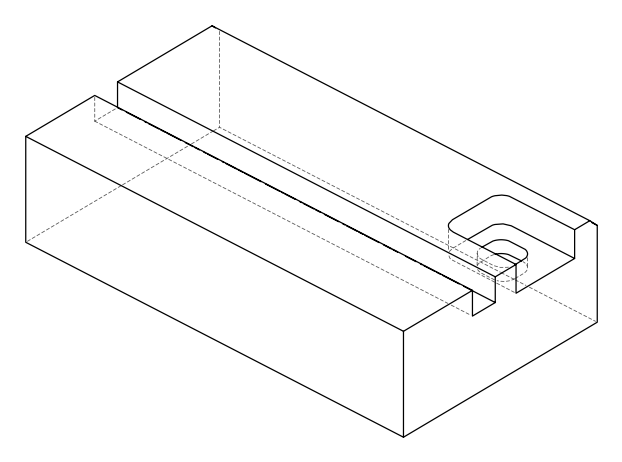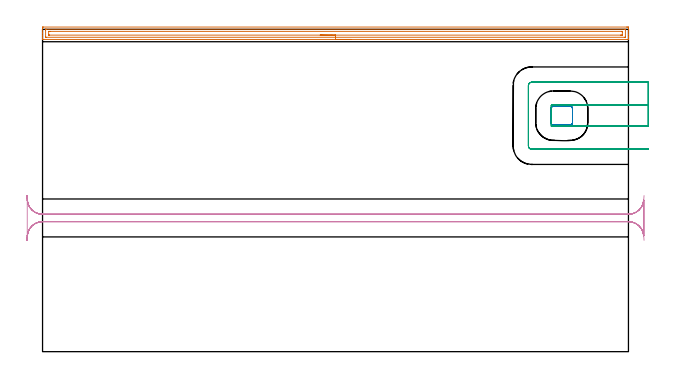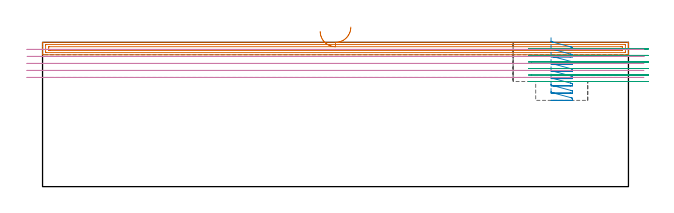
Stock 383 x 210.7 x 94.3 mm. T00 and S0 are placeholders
(PLAN: 4 operations, 1 tool changes, 25 min)
(1 AREA_MILL | FG_CHAMFER_SURFACE | UGT0205_001 | 9.42 min | 12564 mm3)
(2 MILL_RECTANGULAR_POCKET | POCKET_RECTANGULAR_STRAIGHT | UGT0201_136 | Follow Part, ap 5, ae 75% | 1.79 min | 37330 mm3)
(3 MILL_SLOT | SLOT_PARTIAL_RECTANGULAR | UGT0201_136 | Follow Part, ap 5, ae 75% | 5.05 min | 96149 mm3)
(4 MILL_RECTANGULAR_SLOT | SLOT_RECTANGULAR | UGT0201_136 | Follow Part, ap 5, ae 75% | 8.71 min | 217513 mm3)
(TOOL UGT0205_001 | Chamfer Mill 20 x 3 x 45 deg. | D20 FL50 Z2)
(TOOL UGT0201_136 | Carbide End Mill 20.0 | D20 FL30 Z4)
(OP 1 AREA_MILL)
G17 G21 G94 G90
T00 M6
G54
G17 G0 G90 X201.5 Y204.1 S1061 M3
G43 Z104.3 H0
G94 G1 X201.462 Z103.428 F250.
X201.348 Z102.563
X201.159 Z101.712
X200.897 Z100.88
X200.563 Z100.074
X200.16 Z99.3
X199.692 Z98.564
X199.16 Z97.872
X198.571 Z97.229
X197.928 Z96.639
X197.236 Z96.108
X196.5 Z95.64
X195.726 Z95.237
X194.92 Z94.903
X194.088 Z94.641
X193.236 Z94.452
X192.372 Z94.338
X191.5 Z94.3
X0.18
X0.009 Y204.103 Z94.288
X0. Y204.126 Z94.265
Y204.51 Z93.89
Y204.779 Z93.621
Y205.494 Z92.902
Y206.736 Z91.661
Y208.148 Z90.248
Y211.428 Z86.969
X0.003 Y211.692 Z86.705
X0.009 Y212.192 Z86.206
X0.12 Y212.195 Z86.203
X0.627 Y212.2 Z86.2
X381.86
X382.373 Y212.199 Z86.201
X382.88 Y212.195 Z86.203
X382.991 Y212.192 Z86.206
X383. Y211.692 Z86.705
Y207.265 Z91.13
Y205.851 Z92.545
Y205.494 Z92.902
Y204.779 Z93.621
Y204.51 Z93.89
Y204.126 Z94.265
X382.991 Y204.103 Z94.288
X382.82 Y204.1 Z94.3
X191.5
Y205.514 Z92.886
X2.394 Y205.515 Z92.885
X2.01 Y205.53 Z92.87
X2.005 Y205.647 Z92.753
X2.001 Y205.904 Z92.496
Y210.331 Z88.069
X2.01 Y210.743 Z87.657
X2.015 Y210.78 Z87.62
X2.034 Y210.782 Z87.618
X2.088 Y210.785 Z87.615
X2.197 Y210.786 Z87.614
X2.415
X380.606 Y210.785 Z87.615
X380.99 Y210.77 Z87.63
X380.995 Y210.653 Z87.747
X380.999 Y210.396 Z88.004
Y205.969 Z92.431
X380.99 Y205.557 Z92.843
X380.985 Y205.52 Z92.88
X380.966 Y205.518 Z92.882
X380.912 Y205.515 Z92.885
X380.803 Y205.514 Z92.886
X380.585
X191.5
Y206.928 Z91.472
X4.542 Y206.929 Z91.471
X4.203 Y206.931 Z91.469
X4.091 Y206.933 Z91.467
X4.01 Y206.936 Z91.464
X4.006 Y207.063 Z91.337
X4.002 Y207.265 Z91.135
X4. Y207.466 Z90.934
X4.001 Y209.236 Z89.164
X4.005 Y209.304 Z89.096
X4.01 Y209.356 Z89.044
X4.019 Y209.365 Z89.035
X4.035 Y209.366 Z89.034
X4.203 Y209.369 Z89.031
X4.758 Y209.371 Z89.029
X5.097
X378.458
X378.797 Y209.369 Z89.031
X378.909 Y209.367 Z89.033
X378.99 Y209.364 Z89.036
X378.994 Y209.237 Z89.163
X378.998 Y209.036 Z89.364
X379. Y208.834 Z89.566
X378.999 Y207.064 Z91.336
X378.995 Y206.996 Z91.404
X378.99 Y206.944 Z91.456
X378.981 Y206.935 Z91.465
X378.965 Y206.933 Z91.467
X378.797 Y206.931 Z91.469
X378.242 Y206.929 Z91.471
X377.903 Y206.928 Z91.472
X191.5
X190.628 Z91.51
X189.764 Z91.623
X188.912 Z91.812
X188.08 Z92.075
X187.274 Z92.408
X186.5 Z92.811
X185.764 Z93.28
X185.072 Z93.811
X184.429 Z94.4
X183.84 Z95.044
X183.308 Z95.736
X182.84 Z96.472
X182.437 Z97.245
X182.103 Z98.051
X181.841 Z98.883
X181.652 Z99.735
X181.538 Z100.6
X181.5 Z101.472
G0 Z104.3
M5
M2
(OP 2 MILL_RECTANGULAR_POCKET)
G17 G21 G94 G90
T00 M6
G54
G17 G0 G90 X332.4 Y158.106 S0 M3
G43 Z104.3 H0
Z97.3
G94 G1 Y149.6 Z95.021 F250.
Y149.477 Z94.988
X332.455 Y149.18 Z94.907
X332.568 Y148.9 Z94.826
X332.734 Y148.648 Z94.745
X332.948 Y148.434 Z94.664
X333.2 Y148.268 Z94.583
X333.48 Y148.155 Z94.502
X333.777 Y148.1 Z94.421
X345.023 Z91.408
X345.32 Y148.155 Z91.327
X345.6 Y148.268 Z91.246
X345.852 Y148.434 Z91.165
X346.066 Y148.648 Z91.084
X346.232 Y148.9 Z91.003
X346.345 Y149.18 Z90.922
X346.4 Y149.477 Z90.841
Y149.6 Z90.808
Y154.25 Z89.562
Y158.9 F500.
G3 X344.9 Y160.4 R1.5
G1 X333.9
G3 X332.4 Y158.9 R1.5
G1 Y149.6
G3 X333.9 Y148.1 R1.5
G1 X344.9
G3 X346.4 Y149.6 R1.5
G1 Y154.25
Y155.25
G0 X332.4 Y158.106 Z92.562
G1 Y149.6 Z90.283 F250.
Y149.477 Z90.25
X332.455 Y149.18 Z90.169
X332.568 Y148.9 Z90.088
X332.734 Y148.648 Z90.007
X332.948 Y148.434 Z89.926
X333.2 Y148.268 Z89.846
X333.48 Y148.155 Z89.765
X333.777 Y148.1 Z89.684
X345.023 Z86.67
X345.32 Y148.155 Z86.59
X345.6 Y148.268 Z86.509
X345.852 Y148.434 Z86.428
X346.066 Y148.648 Z86.347
X346.232 Y148.9 Z86.266
X346.345 Y149.18 Z86.185
X346.4 Y149.477 Z86.104
Y149.6 Z86.071
Y154.25 Z84.825
Y158.9 F500.
G3 X344.9 Y160.4 R1.5
G1 X333.9
G3 X332.4 Y158.9 R1.5
G1 Y149.6
G3 X333.9 Y148.1 R1.5
G1 X344.9
G3 X346.4 Y149.6 R1.5
G1 Y154.25
Y155.25
G0 X332.4 Y158.106 Z87.825
G1 Y149.6 Z85.546 F250.
Y149.477 Z85.513
X332.455 Y149.18 Z85.432
X332.568 Y148.9 Z85.351
X332.734 Y148.648 Z85.27
X332.948 Y148.434 Z85.189
X333.2 Y148.268 Z85.108
X333.48 Y148.155 Z85.027
X333.777 Y148.1 Z84.946
X345.023 Z81.933
X345.32 Y148.155 Z81.852
X345.6 Y148.268 Z81.771
X345.852 Y148.434 Z81.69
X346.066 Y148.648 Z81.609
X346.232 Y148.9 Z81.528
X346.345 Y149.18 Z81.447
X346.4 Y149.477 Z81.366
Y149.6 Z81.333
Y154.25 Z80.087
Y158.9 F500.
G3 X344.9 Y160.4 R1.5
G1 X333.9
G3 X332.4 Y158.9 R1.5
G1 Y149.6
G3 X333.9 Y148.1 R1.5
G1 X344.9
G3 X346.4 Y149.6 R1.5
G1 Y154.25
Y155.25
G0 X332.4 Y158.106 Z83.087
G1 Y149.6 Z80.808 F250.
Y149.477 Z80.775
X332.455 Y149.18 Z80.694
X332.568 Y148.9 Z80.613
X332.734 Y148.648 Z80.532
X332.948 Y148.434 Z80.452
X333.2 Y148.268 Z80.371
X333.48 Y148.155 Z80.29
X333.777 Y148.1 Z80.209
X345.023 Z77.195
X345.32 Y148.155 Z77.115
X345.6 Y148.268 Z77.034
X345.852 Y148.434 Z76.953
X346.066 Y148.648 Z76.872
X346.232 Y148.9 Z76.791
X346.345 Y149.18 Z76.71
X346.4 Y149.477 Z76.629
Y149.6 Z76.596
Y154.25 Z75.35
Y158.9 F500.
G3 X344.9 Y160.4 R1.5
G1 X333.9
G3 X332.4 Y158.9 R1.5
G1 Y149.6
G3 X333.9 Y148.1 R1.5
G1 X344.9
G3 X346.4 Y149.6 R1.5
G1 Y154.25
Y155.25
G0 X332.4 Y158.106 Z78.35
G1 Y149.6 Z76.071 F250.
Y149.477 Z76.038
X332.455 Y149.18 Z75.957
X332.568 Y148.9 Z75.876
X332.734 Y148.648 Z75.795
X332.948 Y148.434 Z75.714
X333.2 Y148.268 Z75.633
X333.48 Y148.155 Z75.552
X333.777 Y148.1 Z75.471
X345.023 Z72.458
X345.32 Y148.155 Z72.377
X345.6 Y148.268 Z72.296
X345.852 Y148.434 Z72.215
X346.066 Y148.648 Z72.134
X346.232 Y148.9 Z72.053
X346.345 Y149.18 Z71.972
X346.4 Y149.477 Z71.891
Y149.6 Z71.858
Y154.25 Z70.612
Y158.9 F500.
G3 X344.9 Y160.4 R1.5
G1 X333.9
G3 X332.4 Y158.9 R1.5
G1 Y149.6
G3 X333.9 Y148.1 R1.5
G1 X344.9
G3 X346.4 Y149.6 R1.5
G1 Y154.25
Y155.25
G0 X332.4 Y158.106 Z73.612
G1 Y149.6 Z71.333 F250.
Y149.477 Z71.3
X332.455 Y149.18 Z71.219
X332.568 Y148.9 Z71.138
X332.734 Y148.648 Z71.057
X332.948 Y148.434 Z70.977
X333.2 Y148.268 Z70.896
X333.48 Y148.155 Z70.815
X333.777 Y148.1 Z70.734
X345.023 Z67.721
X345.32 Y148.155 Z67.64
X345.6 Y148.268 Z67.559
X345.852 Y148.434 Z67.478
X346.066 Y148.648 Z67.397
X346.232 Y148.9 Z67.316
X346.345 Y149.18 Z67.235
X346.4 Y149.477 Z67.154
Y149.6 Z67.121
Y154.25 Z65.875
Y158.9 F500.
G3 X344.9 Y160.4 R1.5
G1 X333.9
G3 X332.4 Y158.9 R1.5
G1 Y149.6
G3 X333.9 Y148.1 R1.5
G1 X344.9
G3 X346.4 Y149.6 R1.5
G1 Y154.25
Y155.25
G0 X332.4 Y158.106 Z68.875
G1 Y149.6 Z66.596 F250.
Y149.477 Z66.563
X332.455 Y149.18 Z66.482
X332.568 Y148.9 Z66.401
X332.734 Y148.648 Z66.32
X332.948 Y148.434 Z66.239
X333.2 Y148.268 Z66.158
X333.48 Y148.155 Z66.077
X333.777 Y148.1 Z65.996
X345.023 Z62.983
X345.32 Y148.155 Z62.902
X345.6 Y148.268 Z62.821
X345.852 Y148.434 Z62.74
X346.066 Y148.648 Z62.659
X346.232 Y148.9 Z62.578
X346.345 Y149.18 Z62.497
X346.4 Y149.477 Z62.416
Y149.6 Z62.383
Y154.25 Z61.137
Y158.9 F500.
G3 X344.9 Y160.4 R1.5
G1 X333.9
G3 X332.4 Y158.9 R1.5
G1 Y149.6
G3 X333.9 Y148.1 R1.5
G1 X344.9
G3 X346.4 Y149.6 R1.5
G1 Y154.25
Y155.25
G0 X332.4 Y158.106 Z64.137
G1 Y149.6 Z61.858 F250.
Y149.477 Z61.825
X332.455 Y149.18 Z61.744
X332.568 Y148.9 Z61.663
X332.734 Y148.648 Z61.583
X332.948 Y148.434 Z61.502
X333.2 Y148.268 Z61.421
X333.48 Y148.155 Z61.34
X333.777 Y148.1 Z61.259
X345.023 Z58.246
X345.32 Y148.155 Z58.165
X345.6 Y148.268 Z58.084
X345.852 Y148.434 Z58.003
X346.066 Y148.648 Z57.922
X346.232 Y148.9 Z57.841
X346.345 Y149.18 Z57.76
X346.4 Y149.477 Z57.679
Y149.6 Z57.646
Y154.25 Z56.4
Y158.9 F500.
G3 X344.9 Y160.4 R1.5
G1 X333.9
G3 X332.4 Y158.9 R1.5
G1 Y149.6
G3 X333.9 Y148.1 R1.5
G1 X344.9
G3 X346.4 Y149.6 R1.5
G1 Y154.25
Y155.25
G0 Z104.3
M5
M2
(OP 3 MILL_SLOT)
G17 G21 G94 G90
T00 M6
G54
G17 G0 G90 X396. Y161.1 S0 M3
G43 Z104.3 H0
Z90.033
G94 G1 X393. F250.
X332.6 F500.
Y159.636
Y156.636 F250.
Y151.857
Y148.857
Y147.4 F500.
X393.
X396. F250.
Y176.1
X393.
X319.7 F500.
G3 X317.6 Y174. R2.1
G1 Y134.5
G3 X319.7 Y132.4 R2.1
G1 X393.
X396. F250.
G0 Y161.1 Z85.767
G1 X393.
X332.6 F500.
Y159.636
Y156.636 F250.
Y151.857
Y148.857
Y147.4 F500.
X393.
X396. F250.
Y176.1
X393.
X319.7 F500.
G3 X317.6 Y174. R2.1
G1 Y134.5
G3 X319.7 Y132.4 R2.1
G1 X393.
X396. F250.
G0 Y161.1 Z81.5
G1 X393.
X332.6 F500.
Y159.636
Y156.636 F250.
Y151.857
Y148.857
Y147.4 F500.
X393.
X396. F250.
Y176.1
X393.
X319.7 F500.
G3 X317.6 Y174. R2.1
G1 Y134.5
G3 X319.7 Y132.4 R2.1
G1 X393.
X396. F250.
G0 Y161.1 Z77.233
G1 X393.
X332.6 F500.
Y159.636
Y156.636 F250.
Y151.857
Y148.857
Y147.4 F500.
X393.
X396. F250.
Y176.1
X393.
X319.7 F500.
G3 X317.6 Y174. R2.1
G1 Y134.5
G3 X319.7 Y132.4 R2.1
G1 X393.
X396. F250.
G0 Y161.1 Z72.967
G1 X393.
X332.6 F500.
Y159.636
Y156.636 F250.
Y151.857
Y148.857
Y147.4 F500.
X393.
X396. F250.
Y176.1
X393.
X319.7 F500.
G3 X317.6 Y174. R2.1
G1 Y134.5
G3 X319.7 Y132.4 R2.1
G1 X393.
X396. F250.
G0 Y161.1 Z68.7
G1 X393.
X332.6 F500.
Y159.636
Y156.636 F250.
Y151.859
Y148.859
Y147.4 F500.
X393.
X396. F250.
Y176.1
X393.
X319.7 F500.
G3 X317.6 Y174. R2.1
G1 Y134.5
G3 X319.7 Y132.4 R2.1
G1 X393.
X396. F250.
G0 Z104.3
M5
M2
(OP 4 MILL_RECTANGULAR_SLOT)
G17 G21 G94 G90
T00 M6
G54
G17 G0 G90 X-10.202 Y72.783 S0 M3
G43 Z104.3 H0
Z89.72
G94 G1 X-9.97 Y75.774 F250.
G2 X0. Y85. R10. F500.
G1 X383.
G2 X392.97 Y75.774 R10.
G1 X393.
Y99.026
X392.97
G2 X383. Y89.8 R10.
G1 X0.
G2 X-9.97 Y99.026 R10.
G1 X-10.202 Y102.017 F250.
G0 Z104.3
X393.202
Z85.14
G1 X392.97 Y99.026
G2 X383. Y89.8 R10. F500.
G1 X0.
G2 X-9.97 Y99.026 R10.
G1 X-10.
Y75.774
X-9.97
G2 X0. Y85. R10.
G1 X383.
G2 X392.97 Y75.774 R10.
G1 X393.202 Y72.783 F250.
G0 Z104.3
X-10.202
Z80.56
G1 X-9.97 Y75.774
G2 X0. Y85. R10. F500.
G1 X383.
G2 X392.97 Y75.774 R10.
G1 X393.
Y99.026
X392.97
G2 X383. Y89.8 R10.
G1 X0.
G2 X-9.97 Y99.026 R10.
G1 X-10.202 Y102.017 F250.
G0 Y72.783 Z75.98
G1 X-9.97 Y75.774
G2 X0. Y85. R10. F500.
G1 X383.
G2 X392.97 Y75.774 R10.
G1 X393.
Y99.026
X392.97
G2 X383. Y89.8 R10.
G1 X0.
G2 X-9.97 Y99.026 R10.
G1 X-10.202 Y102.017 F250.
G0 Y72.783 Z71.4
G1 X-9.97 Y75.774
G2 X0. Y85. R10. F500.
G1 X383.
G2 X392.97 Y75.774 R10.
G1 X393.
Y99.026
X392.97
G2 X383. Y89.8 R10.
G1 X0.
G2 X-9.97 Y99.026 R10.
G1 X-10.202 Y102.017 F250.
G0 Z104.3
M5
M2
